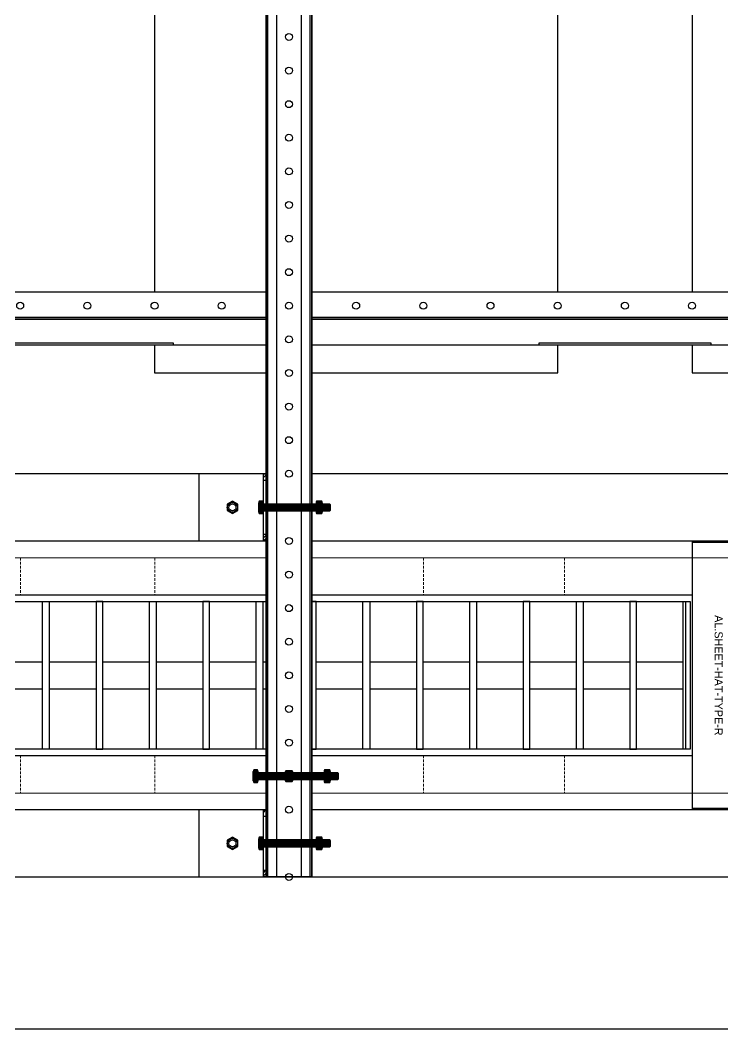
# Model space of a CAD drawing. Header units: millimetres. Extents: x -962357 to -591296, y -223672 to 59420.
# Drawn here: x -782230 to -781707, y -179329 to -178579 of the extents above; entities that cross this region are included whole.
import ezdxf
from ezdxf.enums import TextEntityAlignment as Align

# ---------------------------------------------------------------- set-up
doc = ezdxf.new("R2010")
doc.units = ezdxf.units.MM
doc.linetypes.add('DPA_Hidden 50', pattern=[3, 2, -1])
for name, color, linetype in [('000 - H A T C H', 8, 'Continuous'), ('000 - WIPEOUT', 250, 'Continuous'), ('001 - ASCESSORIES', 251, 'Continuous'), ('A04_TUBE SERIES', 2, 'Continuous'), ('A11_ALU.SOLID SHEET', 2, 'Continuous')]:
    doc.layers.add(name, color=color, linetype=linetype)
doc.layers.add('A-GLAZ-CURT', color=2, linetype='Continuous', lineweight=9)
pattern_1 = [(110, (-0.5, 0), (-0.9396926207859084, -0.3420201433256687), []), (110, (-0.2011637617713368, 0.6408563809804113), (-0.9396926207859084, -0.3420201433256687), [1.25, -0.25, 0, -0.25])]

# ---------------------------------------------------------------- blocks, each defined once
blk = doc.blocks.new('*U4626')
at = {"layer": 'A11_ALU.SOLID SHEET', "color": 0}
blk.add_lwpolyline([(300.000000000116, -98.79999999999929), (300.0000000001164, 98.79999999999922), (2.842170943040401e-14, 98.79999999999927), (-4.121147867408581e-13, -98.79999999999929)], close=True, dxfattribs=at)
at = {"layer": 'Defpoints', "color": 250}
blk.add_point((0, 0), dxfattribs=at)
blk.add_text('AL.SHEET-HAT-TYPE-R', height=6, rotation=270, dxfattribs=at).set_placement((15, 0), align=Align.BOTTOM_CENTER)
blk = doc.blocks.new('*U4621')
at = {"color": 1}
blk.add_wipeout([(599.9999999998581, -60.00000000018008), (-600.0000000000946, -60.00000000018008), (-600.0000000000946, 59.9999999995689), (599.9999999998581, 59.9999999995689)], dxfattribs=at).dxf.layer = '000 - WIPEOUT'
at = {"layer": '001 - ASCESSORIES', "color": 0}
blk.add_lwpolyline([(599.9999999998863, -60.00000000017999), (-600.0000000001137, -60.00000000017999), (-600.0000000001137, 59.99999999965402), (599.9999999998863, 59.99999999965402)], close=True, dxfattribs=at)
at = {"layer": '001 - ASCESSORIES'}
for points in [[(595.0000000000045, -54.9999999999998), (-595.0000000002319, -54.9999999999998), (-595.0000000002319, 54.99999999999963), (595.0000000000045, 54.99999999999963)], [(121.6999999999189, -54.9999999999998), (116.6999999998097, -54.9999999999998), (116.6999999998097, 54.99999999999963), (121.6999999999189, 54.99999999999963)], [(156.4333333330978, -54.9999999999998), (161.433333333207, -54.9999999999998), (161.433333333207, 54.99999999999963), (156.4333333330978, 54.99999999999963)], [(201.1666666664951, -54.9999999999998), (196.1666666663859, -54.9999999999998), (196.1666666663859, 54.99999999999963), (201.1666666664951, 54.99999999999963)], [(235.899999999674, -54.9999999999998), (240.8999999997832, -54.9999999999998), (240.8999999997832, 54.99999999999963), (235.899999999674, 54.99999999999963)], [(280.6333333328439, -54.9999999999998), (275.6333333329621, -54.9999999999998), (275.6333333329621, 54.99999999999963), (280.6333333328439, 54.99999999999963)], [(315.3666666662502, -54.9999999999998), (320.3666666663594, -54.9999999999998), (320.3666666663594, 54.99999999999963), (315.3666666662502, 54.99999999999963)], [(360.0999999994201, -54.9999999999998), (355.0999999995383, -54.9999999999998), (355.0999999995383, 54.99999999999963), (360.0999999994201, 54.99999999999963)], [(394.8333333328264, -54.9999999999998), (399.8333333327082, -54.9999999999998), (399.8333333327082, 54.99999999999963), (394.8333333328264, 54.99999999999963)], [(439.5666666659963, -54.9999999999998), (434.5666666661145, -54.9999999999998), (434.5666666661145, 54.99999999999963), (439.5666666659963, 54.99999999999963)], [(474.2999999994026, -54.9999999999998), (479.2999999992844, -54.9999999999998), (479.2999999992844, 54.99999999999963), (474.2999999994026, 54.99999999999963)], [(519.0333333325725, -54.9999999999998), (514.0333333326907, -54.9999999999998), (514.0333333326907, 54.99999999999963), (519.0333333325725, 54.99999999999963)], [(553.7666666659788, -54.9999999999998), (558.7666666658606, -54.9999999999998), (558.7666666658606, 54.99999999999963), (553.7666666659788, 54.99999999999963)], [(598.4999999991487, -54.9999999999998), (593.499999999267, -54.9999999999998), (593.499999999267, 54.99999999999963), (598.4999999991487, 54.99999999999963)]]:
    blk.add_lwpolyline(points, close=True, dxfattribs=at)
for points in [[(81.9666666664034, 10.00000000001214), (116.6999999998097, 10.00000000001214)], [(121.6999999999189, 10.00000000001214), (156.4333333330978, 10.00000000001214)], [(161.433333333207, 10.00000000001214), (196.1666666663859, 10.00000000001214)], [(201.1666666664951, 10.00000000001214), (235.899999999674, 10.00000000001214)], [(240.8999999997832, 10.00000000001214), (275.6333333329621, 10.00000000001214)], [(280.6333333328439, 10.00000000001214), (315.3666666662502, 10.00000000001214)], [(320.3666666663594, 10.00000000001214), (355.0999999995383, 10.00000000001214)], [(360.0999999994201, 10.00000000001214), (394.8333333328264, 10.00000000001214)], [(399.8333333327082, 10.00000000001214), (434.5666666661145, 10.00000000001214)], [(439.5666666659963, 10.00000000001214), (474.2999999994026, 10.00000000001214)], [(479.2999999992844, 10.00000000001214), (514.0333333326907, 10.00000000001214)], [(519.0333333325725, 10.00000000001214), (553.7666666659788, 10.00000000001214)], [(558.7666666658606, 10.00000000001214), (593.499999999267, 10.00000000001214)], [(81.9666666664034, -9.999999999983885), (116.6999999998097, -9.999999999983885)], [(121.6999999999189, -9.999999999983885), (156.4333333330978, -9.999999999983885)], [(161.433333333207, -9.999999999983885), (196.1666666663859, -9.999999999983885)], [(201.1666666664951, -9.999999999983885), (235.899999999674, -9.999999999983885)], [(240.8999999997832, -9.999999999983885), (275.6333333329621, -9.999999999983885)], [(280.6333333328439, -9.999999999983885), (315.3666666662502, -9.999999999983885)], [(320.3666666663594, -9.999999999983885), (355.0999999995383, -9.999999999983885)], [(360.0999999994201, -9.999999999983885), (394.8333333328264, -9.999999999983885)], [(399.8333333327082, -9.999999999983885), (434.5666666661145, -9.999999999983885)], [(439.5666666659963, -9.999999999983885), (474.2999999994026, -9.999999999983885)], [(479.2999999992844, -9.999999999983885), (514.0333333326907, -9.999999999983885)], [(519.0333333325725, -9.999999999983885), (553.7666666659788, -9.999999999983885)], [(558.7666666658606, -9.999999999983885), (593.499999999267, -9.999999999983885)]]:
    blk.add_lwpolyline(points, dxfattribs=at)
blk = doc.blocks.new('*U4647')
blk.add_attdef('EXTR.OVL-LENGTH_', (-24.99999999997818, -59.09373230497124), '', height=5)
blk.add_wipeout([(-24.999999999941792, 7.275957614183426e-12), (25.000000000014552, 7.275957614183426e-12), (25.000000031381205, 67399.99999999981), (-24.99999996857514, 67399.99999999983)]).dxf.layer = '000 - WIPEOUT'
at = {"layer": 'A04_TUBE SERIES', "color": 0}
blk.add_lwpolyline([(-24.99999999994325, 0), (25.0000000000131, 0), (25.00000003138143, 67399.99999999981), (-24.99999996857492, 67399.99999999984)], close=True, dxfattribs=at)
blk = doc.blocks.new('*U4717')
at = {"color": 3}
for points in [[(-1049.999999999958, -30450), (1050.000000000042, -30450), (1050.000000000042, -30750), (-1049.999999999958, -30750)], [(-1049.999999999958, -30850), (1050.000000000042, -30850), (1050.000000000042, -31150), (-1049.999999999958, -31150)]]:
    blk.add_wipeout(points, dxfattribs=at).dxf.layer = '000 - WIPEOUT'
at = {"layer": 'A11_ALU.SOLID SHEET', "color": 0, "linetype": 'ByBlock'}
for points in [[(-1049.999999999958, -30750), (1050.000000000042, -30750), (1050.000000000042, -30450), (-1049.999999999958, -30450)], [(-1049.999999999958, -31150), (1050.000000000042, -31150), (1050.000000000042, -30850), (-1049.999999999958, -30850)]]:
    blk.add_lwpolyline(points, close=True, dxfattribs=at)
blk = doc.blocks.new('000 - ASSCESSORIES_FAMELINE_GALV.BRACKET_FITTING_Z-PROFILE_HR-02B_TOP_VIEW')
blk.add_wipeout([(-1200.000000000007, 39), (1199.9999999999932, 39), (1199.9999999999932, 0), (-1200.000000000007, 0)]).dxf.layer = '000 - WIPEOUT'
at = {"layer": '001 - ASCESSORIES', "linetype": 'ByBlock'}
blk.add_line((1199.999999999993, 20.19999999999709), (-1200.000000000007, 20.19999999999709), dxfattribs=at)
at = {"layer": '001 - ASCESSORIES'}
blk.add_line((1199.999999999993, 19), (-1200.000000000007, 19), dxfattribs=at)
at = {"layer": '001 - ASCESSORIES', "color": 0}
blk.add_lwpolyline([(-1200.000000000007, 39), (-1200.000000000007, 19), (1199.999999999993, 19), (1199.999999999993, 39)], close=True, dxfattribs=at)
at = {"layer": '001 - ASCESSORIES'}
blk.add_lwpolyline([(-1200.000000000007, 19), (-1200.000000000007, 0), (1199.999999999993, 0), (1199.999999999993, 19)], close=True, dxfattribs=at)
at = {"layer": '001 - ASCESSORIES', "color": 2}
for points in [[(-64.11836509645582, 1.19999999999709), (-64.11836509645582, 0), (64.11836509645582, 0), (64.11836509645582, 1.19999999999709)], [(335.8816349035405, 1.19999999999709), (335.8816349035405, 0), (464.1183650964522, 0), (464.1183650964522, 1.19999999999709)]]:
    blk.add_lwpolyline(points, close=True, dxfattribs=at)
at = {"layer": '001 - ASCESSORIES'}
for centre in [(-50.00000000000364, 29), (-3.637978807091713e-12, 29), (49.99999999999636, 29), (99.99999999999636, 29), (149.9999999999964, 29), (199.9999999999964, 29), (250, 29), (300, 29), (350, 29), (400, 29), (450, 29)]:
    blk.add_circle(centre, 2.6, dxfattribs=at)
blk = doc.blocks.new('*U4944')
at = {"layer": '001 - ASCESSORIES', "color": 0, "linetype": 'ByBlock'}
blk.add_blockref('000 - ASSCESSORIES_FAMELINE_GALV.BRACKET_FITTING_Z-PROFILE_HR-02B_TOP_VIEW', (-31200.00000000001, -39), dxfattribs=at)
blk = doc.blocks.new('*U4945')
at = {"color": 6}
blk.add_wipeout([(1425.0000000000007, -17), (-1425, -16.99999999999909), (-1425, 17.00000000000182), (1425.0000000000007, 17.00000000000182)], dxfattribs=at).dxf.layer = '000 - WIPEOUT'
at = {"layer": '001 - ASCESSORIES', "color": 0, "linetype": 'ByBlock'}
for p, q in [((1425, 15.80000000000291), (-1425, 15.80000000000308)), ((1425, -15.80000000000291), (-1425, -15.80000000000274))]:
    blk.add_line(p, q, dxfattribs=at)
at = {"layer": '001 - ASCESSORIES', "color": 1}
blk.add_lwpolyline([(1425, 17), (1425, -17), (-1425, -16.99999999999983), (-1425, 17.00000000000017)], close=True, dxfattribs=at)
at = {"layer": '001 - ASCESSORIES', "color": 0, "linetype": 'ByBlock'}
for points in [[(-1425, 17.00000000000017), (-1425, 9.000000000000172), (1425, 9), (1425, 17)], [(-1425, -8.999999999999828), (-1425, -16.99999999999983), (1425, -17), (1425, -9)]]:
    blk.add_lwpolyline(points, close=True, dxfattribs=at)
at = {"layer": '001 - ASCESSORIES', "color": 1, "linetype": 'Continuous'}
for centre in [(800.0000000001148, 0), (825.0000000001162, 0), (850.0000000001176, 0), (875.0000000001189, 0), (900.0000000001198, 0), (925.0000000001212, 0), (950.0000000001226, 0), (975.0000000001239, 0), (1000.000000000125, 0), (1025.000000000127, 0), (1050.000000000128, 0), (1075.000000000129, 0), (1100.000000000131, 0), (1125.000000000132, 0), (1150.000000000133, 0), (1175.000000000134, 0), (1200.000000000136, 0), (1225.000000000137, 0), (1250.000000000138, 0), (1275.00000000014, 0), (1300.000000000141, 0), (1325.000000000142, 0), (1350.000000000143, 0), (1375.000000000145, 0), (1400.000000000146, 0), (1425.000000000148, 0)]:
    blk.add_circle(centre, 2.6, dxfattribs=at)
blk = doc.blocks.new('*U4663')
at = {"layer": '001 - ASCESSORIES', "color": 0}
blk.add_lwpolyline([(4.618802136193379, -0.000400036001729632), (2.309747509436618, 3.999799966996433), (-2.309054626756765, 4.000200002998165), (-4.618802136193381, 0.0004000360017263353), (-2.309747509436611, -3.999799966996438), (2.309054626756771, -4.00020000299816)], close=True, dxfattribs=at)
at = {"layer": '001 - ASCESSORIES', "color": 8}
blk.add_circle((0, 2.882294542906766e-17), 3.845456877658301, dxfattribs=at)
at = {"layer": '001 - ASCESSORIES', "color": 0}
blk.add_circle((0, -7.719519468096792e-17), 2.6, dxfattribs=at)
blk = doc.blocks.new('*U4664')
at = {"layer": '000 - H A T C H'}
h = blk.add_hatch(color=250, dxfattribs=at)
h.dxf.hatch_style = 1
h.paths.add_polyline_path([(3.999799966996433, -2.30974750943662), (4.000200002998166, 2.309054626756763), (0.0004000360017268492, 4.61880213619338), (-3.999799966996436, 2.309747509436609), (-4.000200002998158, -2.309054626756772), (-0.0004000360017299578, -4.618802136193381)])
h.paths.add_polyline_path([(-4.77612251667468e-16, -2.600000000000001, -1), (4.776122516674673e-16, 2.599999999999998, -1)], flags=16)
at = {"layer": '001 - ASCESSORIES', "color": 0, "rotation": 270}
blk.add_blockref('*U4663', (0, 0), dxfattribs=at)
blk = doc.blocks.new('*U4682')
at = {"color": 1}
for p, q in [((-3.464101615749838, 3.499999999999972), (3.464101614323027, 3.500000000000028)), ((-3.464101615791675, -2.930557554095999e-14), (3.464101615790951, 2.831068712794149e-14))]:
    blk.add_line(p, q, dxfattribs=at)
at = {"color": 0}
for points in [[(-2.309401079815612, 3.211491856660499, 0.2498553823841511), (-4.618802154352768, 3.211491854803311), (-4.618802152884844, 0.2885081452176589, 0.24985538238415), (-2.309401078347688, 0.2885081433604705)], [(2.309401075998648, 3.21149185511965, 0.06243159592663932), (-2.119484931312199e-09, 3.499999999571855, 0.06243159590585019), (-2.309401079815612, 3.211491855290459), (-2.309401078347688, 0.288508144618188, 0.06170111649347358), (-3.622761812760444e-13, -5.551115123125783e-16, 0.06170111645514504), (2.309401077466572, 0.2885081447470578)], [(4.618802151379822, 3.21149185663953, 0.2498553822933769), (2.309401075998648, 3.211491854782341), (2.309401077466572, 0.2885081451966892, 0.2498553822933758), (4.618802152847747, 0.288508143339501)]]:
    blk.add_lwpolyline(points, format="xyb", close=True, dxfattribs=at)
blk = doc.blocks.new('*U4696')
at = {"layer": '000 - H A T C H'}
h = blk.add_hatch(dxfattribs=at)
h.set_pattern_fill('ANSI35', color=8, scale=4, angle=65)
h.set_pattern_definition(pattern_1)
h.paths.add_polyline_path([(-5.551115123125783e-17, -2.5), (59.49999999999999, -2.500000000000025), (59.49999999999999, 2.499999999999975), (0, 2.5)])
at = {"color": 8}
blk.add_line((59.5, -2.500000000000025), (59.5, 2.499999999999976), dxfattribs=at)
at = {"color": 1}
blk.add_lwpolyline([(59.5, 2.499999999999976), (0, 2.5), (-6.123233995736766e-17, -2.5), (59.5, -2.500000000000025), (60, -2.000000000000024), (60, 1.999999999999976)], close=True, dxfattribs=at)
blk = doc.blocks.new('*U4748')
at = {"layer": '000 - H A T C H'}
h = blk.add_hatch(color=250, dxfattribs=at)
h.dxf.hatch_style = 1
edge = h.paths.add_edge_path()
edge.add_line((-0.2885081452176606, -4.618802152936677), (-3.21149185480331, -4.618802154404603))
edge.add_arc((-1.045008159786465, -3.464101615393764), 2.454991840223864, 180.0000000000005, 208.0568893142732, ccw=False)
edge.add_line((-3.50000000001033, -3.464101615393787), (-3.500000000005193, -0.00781203409589537))
edge.add_arc((5.855934801752148, -0.003906537089581134), 9.35593561690337, 179.9760826470406, 180.0239172767988, ccw=False)
edge.add_line((-3.500000000000001, -1.027646859343591e-06), (-3.5, 1.023395762637316e-06))
edge.add_arc((5.855934800427048, 0.003906532762726513), 9.355935615578238, 179.9760826475011, 180.0239173524989, ccw=False)
edge.add_line((-3.499999999999999, 0.007812042129691533), (-3.499999999989983, 3.464101615479826))
edge.add_arc((-1.045008158081795, 3.464101615479848), 2.45499184190819, 151.9431107876706, 180.0000000000005, ccw=False)
edge.add_line((-3.211491856639528, 4.61880215142818), (-0.2885081433395005, 4.618802152896103))
edge.add_arc((-2.454991841897239, 3.464101616947774), 2.454991841908191, 360.00000000000045, 388.05688921232934, ccw=False)
edge.add_line((1.09523402083701e-11, 3.464101616947794), (-1.064236593989457e-11, -3.464101613925823))
edge.add_arc((-2.45499184023451, -3.464101613925843), 2.454991840223869, 331.943110685727, 360.00000000000045, ccw=False)
blk.add_blockref('*U4696', (-1.064319204294226e-28, -1.738165167353145e-12))
at = {"layer": '001 - ASCESSORIES', "rotation": 90}
blk.add_blockref('*U4682', (-1.064319204294226e-28, -1.738165167353145e-12), dxfattribs=at)
blk = doc.blocks.new('*U4662')
at = {"color": 1}
for p, q in [((-3.464274824018264, 4.499999999999972), (3.464274822184723, 4.500000000000027)), ((-3.464274823856737, -2.886146511923968e-14), (3.464274823856012, 2.786659791809143e-14))]:
    blk.add_line(p, q, dxfattribs=at)
at = {"color": 0}
for points in [[(-2.309747512520391, 4.211491856660505, 0.2498928706011541), (-4.618802137283207, 4.211491854803318), (-4.618802135611918, 0.2885081452176646, 0.2498928706011529), (-2.309747510849102, 0.2885081433604763)], [(2.309747508296697, 4.211491855119644, 0.06242237585266579), (-2.322849468328059e-09, 4.499999999571855, 0.06242237583187796), (-2.309747512520391, 4.211491855290465), (-2.309747510849102, 0.2885081446181938, 0.06169200429876173), (-3.622761812760444e-13, -5.551115123125783e-16, 0.06169200426043565), (2.309747509967986, 0.288508144747052)], [(4.618802135103552, 4.211491856639523, 0.2498928703804826), (2.309747508296697, 4.211491854782335), (2.309747509967986, 0.2885081451966834, 0.2498928703804814), (4.618802136774841, 0.2885081433394953)]]:
    blk.add_lwpolyline(points, format="xyb", close=True, dxfattribs=at)
blk = doc.blocks.new('*U4707')
at = {"layer": '000 - H A T C H'}
h = blk.add_hatch(color=250, dxfattribs=at)
h.dxf.hatch_style = 1
edge = h.paths.add_edge_path()
edge.add_line((0.2885081452176656, 4.618802135611918), (4.211491854803318, 4.618802137283206))
edge.add_arc((2.04570140838559, 3.464274823159839), 2.454298591624747, 3.979039320256561e-13, 28.060932690886318, ccw=False)
edge.add_line((4.500000000010338, 3.464274823159858), (4.500000000005192, 0.007815851532942286))
edge.add_arc((-4.858688103378768, 0.003908445807749068), 9.358688919086902, -0.023922002109316054, 0.023921925959825785, ccw=False)
edge.add_line((4.499999999999999, 1.027644307982593e-06), (4.5, -1.022993608123599e-06))
edge.add_arc((-4.858688102055123, -0.003908441075775053), 9.358688917763224, -0.0239220016412105, 0.02392200161511937, ccw=False)
edge.add_line((4.499999999999998, -0.00781585916219999), (4.499999999989978, -3.464274823442065))
edge.add_arc((2.045701404280085, -3.464274823442085), 2.454298595709893, -28.060932574918695, 5.115907697472721e-13, ccw=False)
edge.add_line((4.211491856639523, -4.618802135103553), (0.2885081433394943, -4.618802136774841))
edge.add_arc((2.454298595698944, -3.464274825113375), 2.454298595709902, 180.0000000000005, 208.0609325749185, ccw=False)
edge.add_line((-1.095942580843139e-11, -3.464274825113393), (1.064723109390613e-11, 3.464274821492421))
edge.add_arc((2.454298591635406, 3.464274821488549), 2.454298591624759, 151.9390673091139, 179.9999999999096, ccw=False)
at = {"layer": '001 - ASCESSORIES', "color": 0, "rotation": 270}
blk.add_blockref('*U4662', (0, 0), dxfattribs=at)
blk = doc.blocks.new('*U4821')
at = {"layer": '001 - ASCESSORIES'}
blk.add_blockref('*U4748', (-22.99999999999909, 1.408343819019401e-15), dxfattribs=at)
at = {"layer": '001 - ASCESSORIES', "color": 2}
for p, rotation in [((0, -2.042648639651129e-16), 90), ((0, -2.042648639651129e-16), 90), ((0, -1.909959300209546e-11), 270), ((0, -1.909959300209546e-11), 270)]:
    blk.add_blockref('*U4664', p, dxfattribs=dict(at, rotation=rotation))
at = {"layer": '001 - ASCESSORIES', "color": 1}
blk.add_blockref('*U4707', (26.199999999998, -1.758327065072592e-12), dxfattribs=at)
blk = doc.blocks.new('000 - ASSCESSORIES_FAMELINE_AL.EXTR._L-PROFILE_50x68mm._non-code_TOP_VIEW')
blk.add_wipeout([(-50.00000000000182, -25), (-9.094947017729282e-13, -25), (-9.094947017729282e-13, 25), (-50.00000000000182, 25)]).dxf.layer = '000 - WIPEOUT'
at = {"layer": '000 - H A T C H'}
h = blk.add_hatch(dxfattribs=at)
h.set_pattern_fill('ANSI32', color=8, scale=0.5)
h.set_pattern_definition([(45, (-14193.56896437014, 11847.09218483808), (-3.367596045400933, 3.367596045400933), []), (45, (-14191.32389937014, 11847.09218483808), (-3.367596045400933, 3.367596045400933), [])])
h.paths.add_polyline_path([(-2.000000000649379, 19.99999999967622), (-1.818989403545856e-12, 19.99999999967622), (-1.818989403545856e-12, 25), (-2.000000000649379, 25)])
h.paths.add_polyline_path([(0, -19.99999999967804), (-2.00000000064756, -19.99999999967622), (-2.000000000649379, -25), (-1.818989403545856e-12, -25)])
at = {"layer": '001 - ASCESSORIES', "color": 0}
for p, q in [((0, 19.99999999967622), (-2.000000000649379, 19.99999999967622)), ((-2.000000000649379, -19.99999999967622), (0, -19.99999999967622))]:
    blk.add_line(p, q, dxfattribs=at)
at = {"layer": '001 - ASCESSORIES', "color": 1}
blk.add_line((-2.000000000649379, -19.99999999967622), (-2.000000000649379, 19.99999999967622), dxfattribs=at)
at = {"layer": '001 - ASCESSORIES'}
blk.add_lwpolyline([(-50.00000000000182, -25), (-1.818989403545856e-12, -25), (-1.818989403545856e-12, 25), (-50.00000000000182, 25)], close=True, dxfattribs=at)
at = {"layer": '001 - ASCESSORIES', "color": 0}
for points in [[(-2.000000000649379, 25), (0, 25), (0, 19.99999999967622), (-2.000000000649379, 19.99999999967622)], [(-2.000000000649379, -19.99999999967622), (-1.818989403545856e-12, -19.99999999967622), (-1.818989403545856e-12, -25), (-2.000000000649379, -25)]]:
    blk.add_lwpolyline(points, close=True, dxfattribs=at)
at = {"layer": '001 - ASCESSORIES', "color": 1}
blk.add_circle((-25.00000000000182, 0), 2.6, dxfattribs=at)
blk = doc.blocks.new('*U4738')
at = {"layer": '001 - ASCESSORIES', "color": 0}
blk.add_blockref('000 - ASSCESSORIES_FAMELINE_AL.EXTR._L-PROFILE_50x68mm._non-code_TOP_VIEW', (0, 0), dxfattribs=at)
blk = doc.blocks.new('*U4683')
blk.add_circle((0, -7.719519468096792e-17), 3.658103014194239)
at = {"layer": '001 - ASCESSORIES', "color": 0}
blk.add_lwpolyline([(4.61880213619338, -0.0004000360017296321), (2.309747509436618, 3.999799966996434), (-2.309054626756765, 4.000200002998165), (-4.618802136193381, 0.0004000360017263353), (-2.309747509436612, -3.999799966996438), (2.309054626756771, -4.00020000299816)], close=True, dxfattribs=at)
at = {"layer": '001 - ASCESSORIES', "color": 8}
blk.add_circle((0, 2.882294542906766e-17), 3.845456877658302, dxfattribs=at)
blk = doc.blocks.new('*U4715')
at = {"layer": '001 - ASCESSORIES', "rotation": 90}
blk.add_blockref('*U4683', (2.220446049249249e-16, -1.738165167353145e-12), dxfattribs=at)
blk = doc.blocks.new('*U4751')
at = {"layer": '001 - ASCESSORIES'}
blk.add_blockref('*U4715', (0, 0), dxfattribs=at)
blk = doc.blocks.new('*U4694')
at = {"layer": '000 - H A T C H'}
h = blk.add_hatch(dxfattribs=at)
h.set_pattern_fill('ANSI35', color=8, scale=4, angle=65)
h.set_pattern_definition(pattern_1)
h.paths.add_polyline_path([(-5.551115123125783e-17, -2.5), (49.5, -2.50000000000002), (49.5, 2.49999999999998), (0, 2.5)])
at = {"color": 8}
blk.add_line((49.5, -2.500000000000021), (49.5, 2.49999999999998), dxfattribs=at)
at = {"color": 1}
blk.add_lwpolyline([(49.5, 2.49999999999998), (0, 2.5), (-6.123233995736766e-17, -2.5), (49.5, -2.500000000000021), (50, -2.00000000000002), (50, 1.99999999999998)], close=True, dxfattribs=at)
blk = doc.blocks.new('*U4746')
at = {"layer": '000 - H A T C H'}
h = blk.add_hatch(color=250, dxfattribs=at)
h.dxf.hatch_style = 1
edge = h.paths.add_edge_path()
edge.add_line((-0.2885081452176606, -4.618802152936677), (-3.21149185480331, -4.618802154404603))
edge.add_arc((-1.045008159786465, -3.464101615393764), 2.454991840223864, 180.0000000000005, 208.0568893142732, ccw=False)
edge.add_line((-3.50000000001033, -3.464101615393787), (-3.500000000005193, -0.00781203409589537))
edge.add_arc((5.855934801752148, -0.003906537089581134), 9.35593561690337, 179.9760826470406, 180.0239172767988, ccw=False)
edge.add_line((-3.500000000000001, -1.027646859343591e-06), (-3.5, 1.023395762637316e-06))
edge.add_arc((5.855934800427048, 0.003906532762726513), 9.355935615578238, 179.9760826475011, 180.0239173524989, ccw=False)
edge.add_line((-3.499999999999999, 0.007812042129691533), (-3.499999999989983, 3.464101615479826))
edge.add_arc((-1.045008158081795, 3.464101615479848), 2.45499184190819, 151.9431107876706, 180.0000000000005, ccw=False)
edge.add_line((-3.211491856639528, 4.61880215142818), (-0.2885081433395005, 4.618802152896103))
edge.add_arc((-2.454991841897239, 3.464101616947774), 2.454991841908191, 360.00000000000045, 388.05688921232934, ccw=False)
edge.add_line((1.09523402083701e-11, 3.464101616947794), (-1.064236593989457e-11, -3.464101613925823))
edge.add_arc((-2.45499184023451, -3.464101613925843), 2.454991840223869, 331.943110685727, 360.00000000000045, ccw=False)
blk.add_blockref('*U4694', (-1.064319204294226e-28, -1.738165167353145e-12))
at = {"layer": '001 - ASCESSORIES', "rotation": 90}
blk.add_blockref('*U4682', (-1.064319204294226e-28, -1.738165167353145e-12), dxfattribs=at)
blk = doc.blocks.new('*U4752')
at = {"layer": '001 - ASCESSORIES'}
for name, p in [('*U4746', (0, 0)), ('*U4707', (39.19988154837576, -0.005882004561908407))]:
    blk.add_blockref(name, p, dxfattribs=at)
blk = doc.blocks.new('*U4794')
at = {"color": 2}
blk.add_blockref('*U4738', (0, 0), dxfattribs=at)
for name, p in [('*U4751', (-25, 0)), ('*U4752', (-2.000000000698492, 4.310160873544078e-06))]:
    blk.add_blockref(name, p)
blk = doc.blocks.new('*U4956')
blk.add_lwpolyline([(27649.99999999977, -551.9781171994691), (-107450.0000000002, -551.9781171994691), (-107450.0000000002, -3555.002995296032), (27649.99999999977, -3555.002995296032)], close=True)
at = {"layer": 'A11_ALU.SOLID SHEET', "color": 1}
blk.add_blockref('*U4626', (-37050, -3292), dxfattribs=at)
blk.add_blockref('*U4621', (-37650, -3292))
at = {"layer": 'A04_TUBE SERIES', "color": 0, "linetype": 'ByBlock', "rotation": 270}
for p in [(-39850.00000000017, -3167), (-39850.00000000017, -3417)]:
    blk.add_blockref('*U4647', p, dxfattribs=at)
at = {"layer": 'A11_ALU.SOLID SHEET', "color": 0, "linetype": 'ByBlock', "rotation": 270}
blk.add_blockref('*U4717', (-6300.000000000175, -2017.000000031398), dxfattribs=at)
at = {"layer": '001 - ASCESSORIES', "linetype": 'ByBlock'}
blk.add_blockref('*U4944', (-6300.000000000175, -3007.000000030827), dxfattribs=at)
at = {"layer": '001 - ASCESSORIES', "linetype": 'ByBlock', "rotation": 270}
blk.add_blockref('*U4945', (-37350.00000000017, -2017), dxfattribs=at)
at = {"layer": '001 - ASCESSORIES', "linetype": 'ByBlock'}
for name, p in [('*U4794', (-37367.00000000017, -3167.000000015709)), ('*U4821', (-37350.00000000017, -3367)), ('*U4794', (-37367.00000000017, -3417.000000015709))]:
    blk.add_blockref(name, p, dxfattribs=at)
blk = doc.blocks.new('DPA_CP_Metal Ceiling Luminaire2 - Linear Luminaire-12404975-4160-01 UPPER PLATFORM LEVEL - REFLECTED CEILING PLAN')
at = {"layer": 'A-GLAZ-CURT'}
for p, q in [((-786932.3738653893, 2976.51754711346), (-785732.3738653893, 2976.51754711346)), ((-785732.3738653893, 2976.51754711346), (-786932.3738653893, 2976.51754711346)), ((-786932.3738653893, 2976.517547113457), (-785732.3738653893, 2976.517547113457)), ((-785732.3738653893, 2976.51754711346), (-785732.3738653893, 2701.517547113459)), ((-785732.3738653893, 2701.517547113459), (-785732.3738653893, 2976.51754711346)), ((-785732.3738653893, 2939.017547113448), (-785732.3738653893, 2701.517547113459)), ((-786932.3738653893, 2926.517547113502), (-785732.3738653893, 2926.517547113502)), ((-786932.3738653893, 2751.517547113478), (-785732.3738653893, 2751.517547113478)), ((-785732.3738653893, 2701.517547113459), (-786932.3738653893, 2701.517547113459)), ((-785732.3738653893, 2701.517547113459), (-786932.3738653893, 2701.517547113459)), ((-786932.3738653893, 2701.517547113459), (-785732.3738653893, 2701.517547113459))]:
    blk.add_line(p, q, dxfattribs=at)
at = {"layer": 'A-GLAZ-CURT', "linetype": 'DPA_Hidden 50'}
for p, q in [((-786232.3738653893, 2926.517547113498), (-786232.3738653893, 2751.517547113494)), ((-786132.3738653894, 2926.517547113499), (-786132.3738653894, 2751.517547113495)), ((-786032.3738653893, 2926.5175471135), (-786032.3738653893, 2751.517547113496)), ((-785932.3738653893, 2926.517547113501), (-785932.3738653893, 2751.517547113497)), ((-785827.3738653893, 2926.517547113502), (-785827.3738653893, 2751.517547113498))]:
    blk.add_line(p, q, dxfattribs=at)
blk = doc.blocks.new('DPA_CP_Metal Ceiling Panel1 - Horizontal with Gap-13297912-4160-01 UPPER PLATFORM LEVEL - REFLECTED CEILING PLAN')
at = {"layer": 'A-GLAZ-CURT'}
for p, q in [((-786232.3738654132, 151.5175471133809), (-786232.3738654132, 426.5175471133809)), ((-786232.3738654131, 151.5175471133809), (-786232.3738654131, 426.5175471133809)), ((-786232.3738654131, 426.5175471133809), (-785932.3738654132, 426.5175471133809)), ((-786232.3738654131, 426.5175471133809), (-785932.3738654132, 426.5175471133809)), ((-786232.3738654131, 151.5175471133809), (-786232.3738654131, 426.5175471133809)), ((-785932.3738654131, 151.5175471133809), (-785932.3738654131, 426.5175471133809)), ((-785932.3738654132, 426.5175471133809), (-785932.3738654132, 151.5175471133809)), ((-785932.3738654132, 426.5175471133809), (-785932.3738654132, 151.5175471133809)), ((-786232.3738654132, 376.5175471134508), (-785932.3738654131, 376.5175471134508)), ((-786232.3738654132, 201.5175471134638), (-785932.3738654131, 201.5175471134638)), ((-786232.3738654132, 151.5175471133809), (-785932.3738654131, 151.5175471133809)), ((-785932.3738654132, 151.5175471133809), (-786232.3738654131, 151.5175471133809)), ((-785932.3738654132, 151.5175471133809), (-786232.3738654131, 151.5175471133809))]:
    blk.add_line(p, q, dxfattribs=at)
blk = doc.blocks.new('*U434')
at = {"layer": 'A11_ALU.SOLID SHEET', "color": 0}
blk.add_lwpolyline([(300.000000000116, -98.79999999999929), (300.0000000001164, 98.79999999999922), (2.842170943040401e-14, 98.79999999999927), (-4.121147867408581e-13, -98.79999999999929)], close=True, dxfattribs=at)
at = {"layer": 'Defpoints', "color": 250}
blk.add_point((0, 0), dxfattribs=at)
blk.add_text('AL.SHEET-HAT-TYPE-R', height=6, rotation=270, dxfattribs=at).set_placement((15, 0), align=Align.BOTTOM_CENTER)
blk = doc.blocks.new('*U453')
at = {"color": 1}
blk.add_wipeout([(599.9999999998581, -60.00000000018008), (-600.0000000000946, -60.00000000018008), (-600.0000000000946, 59.9999999995689), (599.9999999998581, 59.9999999995689)], dxfattribs=at).dxf.layer = '000 - WIPEOUT'
at = {"layer": '001 - ASCESSORIES', "color": 0}
blk.add_lwpolyline([(599.9999999998863, -60.00000000017999), (-600.0000000001137, -60.00000000017999), (-600.0000000001137, 59.99999999965402), (599.9999999998863, 59.99999999965402)], close=True, dxfattribs=at)
at = {"layer": '001 - ASCESSORIES'}
for points in [[(595.0000000000045, -54.9999999999998), (-595.0000000002319, -54.9999999999998), (-595.0000000002319, 54.99999999999963), (595.0000000000045, 54.99999999999963)], [(121.6999999999189, -54.9999999999998), (116.6999999998097, -54.9999999999998), (116.6999999998097, 54.99999999999963), (121.6999999999189, 54.99999999999963)], [(156.4333333330978, -54.9999999999998), (161.433333333207, -54.9999999999998), (161.433333333207, 54.99999999999963), (156.4333333330978, 54.99999999999963)], [(201.1666666664951, -54.9999999999998), (196.1666666663859, -54.9999999999998), (196.1666666663859, 54.99999999999963), (201.1666666664951, 54.99999999999963)], [(235.899999999674, -54.9999999999998), (240.8999999997832, -54.9999999999998), (240.8999999997832, 54.99999999999963), (235.899999999674, 54.99999999999963)], [(280.6333333328439, -54.9999999999998), (275.6333333329621, -54.9999999999998), (275.6333333329621, 54.99999999999963), (280.6333333328439, 54.99999999999963)], [(315.3666666662502, -54.9999999999998), (320.3666666663594, -54.9999999999998), (320.3666666663594, 54.99999999999963), (315.3666666662502, 54.99999999999963)], [(360.0999999994201, -54.9999999999998), (355.0999999995383, -54.9999999999998), (355.0999999995383, 54.99999999999963), (360.0999999994201, 54.99999999999963)], [(394.8333333328264, -54.9999999999998), (399.8333333327082, -54.9999999999998), (399.8333333327082, 54.99999999999963), (394.8333333328264, 54.99999999999963)], [(439.5666666659963, -54.9999999999998), (434.5666666661145, -54.9999999999998), (434.5666666661145, 54.99999999999963), (439.5666666659963, 54.99999999999963)], [(474.2999999994026, -54.9999999999998), (479.2999999992844, -54.9999999999998), (479.2999999992844, 54.99999999999963), (474.2999999994026, 54.99999999999963)], [(519.0333333325725, -54.9999999999998), (514.0333333326907, -54.9999999999998), (514.0333333326907, 54.99999999999963), (519.0333333325725, 54.99999999999963)], [(553.7666666659788, -54.9999999999998), (558.7666666658606, -54.9999999999998), (558.7666666658606, 54.99999999999963), (553.7666666659788, 54.99999999999963)], [(598.4999999991487, -54.9999999999998), (593.499999999267, -54.9999999999998), (593.499999999267, 54.99999999999963), (598.4999999991487, 54.99999999999963)]]:
    blk.add_lwpolyline(points, close=True, dxfattribs=at)
for points in [[(81.9666666664034, 10.00000000001214), (116.6999999998097, 10.00000000001214)], [(121.6999999999189, 10.00000000001214), (156.4333333330978, 10.00000000001214)], [(161.433333333207, 10.00000000001214), (196.1666666663859, 10.00000000001214)], [(201.1666666664951, 10.00000000001214), (235.899999999674, 10.00000000001214)], [(240.8999999997832, 10.00000000001214), (275.6333333329621, 10.00000000001214)], [(280.6333333328439, 10.00000000001214), (315.3666666662502, 10.00000000001214)], [(320.3666666663594, 10.00000000001214), (355.0999999995383, 10.00000000001214)], [(360.0999999994201, 10.00000000001214), (394.8333333328264, 10.00000000001214)], [(399.8333333327082, 10.00000000001214), (434.5666666661145, 10.00000000001214)], [(439.5666666659963, 10.00000000001214), (474.2999999994026, 10.00000000001214)], [(479.2999999992844, 10.00000000001214), (514.0333333326907, 10.00000000001214)], [(519.0333333325725, 10.00000000001214), (553.7666666659788, 10.00000000001214)], [(558.7666666658606, 10.00000000001214), (593.499999999267, 10.00000000001214)], [(81.9666666664034, -9.999999999983885), (116.6999999998097, -9.999999999983885)], [(121.6999999999189, -9.999999999983885), (156.4333333330978, -9.999999999983885)], [(161.433333333207, -9.999999999983885), (196.1666666663859, -9.999999999983885)], [(201.1666666664951, -9.999999999983885), (235.899999999674, -9.999999999983885)], [(240.8999999997832, -9.999999999983885), (275.6333333329621, -9.999999999983885)], [(280.6333333328439, -9.999999999983885), (315.3666666662502, -9.999999999983885)], [(320.3666666663594, -9.999999999983885), (355.0999999995383, -9.999999999983885)], [(360.0999999994201, -9.999999999983885), (394.8333333328264, -9.999999999983885)], [(399.8333333327082, -9.999999999983885), (434.5666666661145, -9.999999999983885)], [(439.5666666659963, -9.999999999983885), (474.2999999994026, -9.999999999983885)], [(479.2999999992844, -9.999999999983885), (514.0333333326907, -9.999999999983885)], [(519.0333333325725, -9.999999999983885), (553.7666666659788, -9.999999999983885)], [(558.7666666658606, -9.999999999983885), (593.499999999267, -9.999999999983885)]]:
    blk.add_lwpolyline(points, dxfattribs=at)
blk = doc.blocks.new('*U746')
blk.add_attdef('EXTR.OVL-LENGTH_', (-24.99999999997818, -59.09373230497124), '', height=5)
blk.add_wipeout([(-24.999999999941792, 7.275957614183426e-12), (25.000000000014552, 7.275957614183426e-12), (25.000000031381205, 67399.99999999981), (-24.99999996857514, 67399.99999999983)]).dxf.layer = '000 - WIPEOUT'
at = {"layer": 'A04_TUBE SERIES', "color": 0}
blk.add_lwpolyline([(-24.99999999994325, 0), (25.0000000000131, 0), (25.00000003138143, 67399.99999999981), (-24.99999996857492, 67399.99999999984)], close=True, dxfattribs=at)
blk = doc.blocks.new('*U695')
at = {"color": 3}
for points in [[(-1049.999999999958, -30450), (1050.000000000042, -30450), (1050.000000000042, -30750), (-1049.999999999958, -30750)], [(-1049.999999999958, -30850), (1050.000000000042, -30850), (1050.000000000042, -31150), (-1049.999999999958, -31150)]]:
    blk.add_wipeout(points, dxfattribs=at).dxf.layer = '000 - WIPEOUT'
at = {"layer": 'A11_ALU.SOLID SHEET', "color": 0, "linetype": 'ByBlock'}
for points in [[(-1049.999999999958, -30750), (1050.000000000042, -30750), (1050.000000000042, -30450), (-1049.999999999958, -30450)], [(-1049.999999999958, -31150), (1050.000000000042, -31150), (1050.000000000042, -30850), (-1049.999999999958, -30850)]]:
    blk.add_lwpolyline(points, close=True, dxfattribs=at)
blk = doc.blocks.new('*U654')
at = {"layer": '001 - ASCESSORIES', "color": 0, "linetype": 'ByBlock'}
blk.add_blockref('000 - ASSCESSORIES_FAMELINE_GALV.BRACKET_FITTING_Z-PROFILE_HR-02B_TOP_VIEW', (-31200.00000000001, -39), dxfattribs=at)
blk = doc.blocks.new('*U558')
at = {"color": 6}
blk.add_wipeout([(1425.0000000000007, -17), (-1425, -16.99999999999909), (-1425, 17.00000000000182), (1425.0000000000007, 17.00000000000182)], dxfattribs=at).dxf.layer = '000 - WIPEOUT'
at = {"layer": '001 - ASCESSORIES', "color": 0, "linetype": 'ByBlock'}
for p, q in [((1425, 15.80000000000291), (-1425, 15.80000000000308)), ((1425, -15.80000000000291), (-1425, -15.80000000000274))]:
    blk.add_line(p, q, dxfattribs=at)
at = {"layer": '001 - ASCESSORIES', "color": 1}
blk.add_lwpolyline([(1425, 17), (1425, -17), (-1425, -16.99999999999983), (-1425, 17.00000000000017)], close=True, dxfattribs=at)
at = {"layer": '001 - ASCESSORIES', "color": 0, "linetype": 'ByBlock'}
for points in [[(-1425, 17.00000000000017), (-1425, 9.000000000000172), (1425, 9), (1425, 17)], [(-1425, -8.999999999999828), (-1425, -16.99999999999983), (1425, -17), (1425, -9)]]:
    blk.add_lwpolyline(points, close=True, dxfattribs=at)
at = {"layer": '001 - ASCESSORIES', "color": 1, "linetype": 'Continuous'}
for centre in [(800.0000000001148, 0), (825.0000000001162, 0), (850.0000000001176, 0), (875.0000000001189, 0), (900.0000000001198, 0), (925.0000000001212, 0), (950.0000000001226, 0), (975.0000000001239, 0), (1000.000000000125, 0), (1025.000000000127, 0), (1050.000000000128, 0), (1075.000000000129, 0), (1100.000000000131, 0), (1125.000000000132, 0), (1150.000000000133, 0), (1175.000000000134, 0), (1200.000000000136, 0), (1225.000000000137, 0), (1250.000000000138, 0), (1275.00000000014, 0), (1300.000000000141, 0), (1325.000000000142, 0), (1350.000000000143, 0), (1375.000000000145, 0), (1400.000000000146, 0), (1425.000000000148, 0)]:
    blk.add_circle(centre, 2.6, dxfattribs=at)
blk = doc.blocks.new('*U350')
at = {"layer": '001 - ASCESSORIES', "color": 0}
blk.add_lwpolyline([(4.618802136193379, -0.000400036001729632), (2.309747509436618, 3.999799966996433), (-2.309054626756765, 4.000200002998165), (-4.618802136193381, 0.0004000360017263353), (-2.309747509436611, -3.999799966996438), (2.309054626756771, -4.00020000299816)], close=True, dxfattribs=at)
at = {"layer": '001 - ASCESSORIES', "color": 8}
blk.add_circle((0, 2.882294542906766e-17), 3.845456877658301, dxfattribs=at)
at = {"layer": '001 - ASCESSORIES', "color": 0}
blk.add_circle((0, -7.719519468096792e-17), 2.6, dxfattribs=at)
blk = doc.blocks.new('*U671')
at = {"layer": '000 - H A T C H'}
h = blk.add_hatch(color=250, dxfattribs=at)
h.dxf.hatch_style = 1
h.paths.add_polyline_path([(3.999799966996433, -2.30974750943662), (4.000200002998166, 2.309054626756763), (0.0004000360017268492, 4.61880213619338), (-3.999799966996436, 2.309747509436609), (-4.000200002998158, -2.309054626756772), (-0.0004000360017299578, -4.618802136193381)])
h.paths.add_polyline_path([(-4.77612251667468e-16, -2.600000000000001, -1), (4.776122516674673e-16, 2.599999999999998, -1)], flags=16)
at = {"layer": '001 - ASCESSORIES', "color": 0, "rotation": 270}
blk.add_blockref('*U350', (0, 0), dxfattribs=at)
blk = doc.blocks.new('*U351')
at = {"color": 1}
for p, q in [((-3.464101615749838, 3.499999999999972), (3.464101614323027, 3.500000000000028)), ((-3.464101615791675, -2.930557554095999e-14), (3.464101615790951, 2.831068712794149e-14))]:
    blk.add_line(p, q, dxfattribs=at)
at = {"color": 0}
for points in [[(-2.309401079815612, 3.211491856660499, 0.2498553823841511), (-4.618802154352768, 3.211491854803311), (-4.618802152884844, 0.2885081452176589, 0.24985538238415), (-2.309401078347688, 0.2885081433604705)], [(2.309401075998648, 3.21149185511965, 0.06243159592663932), (-2.119484931312199e-09, 3.499999999571855, 0.06243159590585019), (-2.309401079815612, 3.211491855290459), (-2.309401078347688, 0.288508144618188, 0.06170111649347358), (-3.622761812760444e-13, -5.551115123125783e-16, 0.06170111645514504), (2.309401077466572, 0.2885081447470578)], [(4.618802151379822, 3.21149185663953, 0.2498553822933769), (2.309401075998648, 3.211491854782341), (2.309401077466572, 0.2885081451966892, 0.2498553822933758), (4.618802152847747, 0.288508143339501)]]:
    blk.add_lwpolyline(points, format="xyb", close=True, dxfattribs=at)
blk = doc.blocks.new('*U365')
at = {"layer": '000 - H A T C H'}
h = blk.add_hatch(dxfattribs=at)
h.set_pattern_fill('ANSI35', color=8, scale=4, angle=65)
h.set_pattern_definition(pattern_1)
h.paths.add_polyline_path([(-5.551115123125783e-17, -2.5), (59.49999999999999, -2.500000000000025), (59.49999999999999, 2.499999999999975), (0, 2.5)])
at = {"color": 8}
blk.add_line((59.5, -2.500000000000025), (59.5, 2.499999999999976), dxfattribs=at)
at = {"color": 1}
blk.add_lwpolyline([(59.5, 2.499999999999976), (0, 2.5), (-6.123233995736766e-17, -2.5), (59.5, -2.500000000000025), (60, -2.000000000000024), (60, 1.999999999999976)], close=True, dxfattribs=at)
blk = doc.blocks.new('*U583')
at = {"layer": '000 - H A T C H'}
h = blk.add_hatch(color=250, dxfattribs=at)
h.dxf.hatch_style = 1
edge = h.paths.add_edge_path()
edge.add_line((-0.2885081452176606, -4.618802152936677), (-3.21149185480331, -4.618802154404603))
edge.add_arc((-1.045008159786465, -3.464101615393764), 2.454991840223864, 180.0000000000005, 208.0568893142732, ccw=False)
edge.add_line((-3.50000000001033, -3.464101615393787), (-3.500000000005193, -0.00781203409589537))
edge.add_arc((5.855934801752148, -0.003906537089581134), 9.35593561690337, 179.9760826470406, 180.0239172767988, ccw=False)
edge.add_line((-3.500000000000001, -1.027646859343591e-06), (-3.5, 1.023395762637316e-06))
edge.add_arc((5.855934800427048, 0.003906532762726513), 9.355935615578238, 179.9760826475011, 180.0239173524989, ccw=False)
edge.add_line((-3.499999999999999, 0.007812042129691533), (-3.499999999989983, 3.464101615479826))
edge.add_arc((-1.045008158081795, 3.464101615479848), 2.45499184190819, 151.9431107876706, 180.0000000000005, ccw=False)
edge.add_line((-3.211491856639528, 4.61880215142818), (-0.2885081433395005, 4.618802152896103))
edge.add_arc((-2.454991841897239, 3.464101616947774), 2.454991841908191, 360.00000000000045, 388.05688921232934, ccw=False)
edge.add_line((1.09523402083701e-11, 3.464101616947794), (-1.064236593989457e-11, -3.464101613925823))
edge.add_arc((-2.45499184023451, -3.464101613925843), 2.454991840223869, 331.943110685727, 360.00000000000045, ccw=False)
blk.add_blockref('*U365', (-1.064319204294226e-28, -1.738165167353145e-12))
at = {"layer": '001 - ASCESSORIES', "rotation": 90}
blk.add_blockref('*U351', (-1.064319204294226e-28, -1.738165167353145e-12), dxfattribs=at)
blk = doc.blocks.new('*U349')
at = {"color": 1}
for p, q in [((-3.464274824018264, 4.499999999999972), (3.464274822184723, 4.500000000000027)), ((-3.464274823856737, -2.886146511923968e-14), (3.464274823856012, 2.786659791809143e-14))]:
    blk.add_line(p, q, dxfattribs=at)
at = {"color": 0}
for points in [[(-2.309747512520391, 4.211491856660505, 0.2498928706011541), (-4.618802137283207, 4.211491854803318), (-4.618802135611918, 0.2885081452176646, 0.2498928706011529), (-2.309747510849102, 0.2885081433604763)], [(2.309747508296697, 4.211491855119644, 0.06242237585266579), (-2.322849468328059e-09, 4.499999999571855, 0.06242237583187796), (-2.309747512520391, 4.211491855290465), (-2.309747510849102, 0.2885081446181938, 0.06169200429876173), (-3.622761812760444e-13, -5.551115123125783e-16, 0.06169200426043565), (2.309747509967986, 0.288508144747052)], [(4.618802135103552, 4.211491856639523, 0.2498928703804826), (2.309747508296697, 4.211491854782335), (2.309747509967986, 0.2885081451966834, 0.2498928703804814), (4.618802136774841, 0.2885081433394953)]]:
    blk.add_lwpolyline(points, format="xyb", close=True, dxfattribs=at)
blk = doc.blocks.new('*U667')
at = {"layer": '000 - H A T C H'}
h = blk.add_hatch(color=250, dxfattribs=at)
h.dxf.hatch_style = 1
edge = h.paths.add_edge_path()
edge.add_line((0.2885081452176656, 4.618802135611918), (4.211491854803318, 4.618802137283206))
edge.add_arc((2.04570140838559, 3.464274823159839), 2.454298591624747, 3.979039320256561e-13, 28.060932690886318, ccw=False)
edge.add_line((4.500000000010338, 3.464274823159858), (4.500000000005192, 0.007815851532942286))
edge.add_arc((-4.858688103378768, 0.003908445807749068), 9.358688919086902, -0.023922002109316054, 0.023921925959825785, ccw=False)
edge.add_line((4.499999999999999, 1.027644307982593e-06), (4.5, -1.022993608123599e-06))
edge.add_arc((-4.858688102055123, -0.003908441075775053), 9.358688917763224, -0.0239220016412105, 0.02392200161511937, ccw=False)
edge.add_line((4.499999999999998, -0.00781585916219999), (4.499999999989978, -3.464274823442065))
edge.add_arc((2.045701404280085, -3.464274823442085), 2.454298595709893, -28.060932574918695, 5.115907697472721e-13, ccw=False)
edge.add_line((4.211491856639523, -4.618802135103553), (0.2885081433394943, -4.618802136774841))
edge.add_arc((2.454298595698944, -3.464274825113375), 2.454298595709902, 180.0000000000005, 208.0609325749185, ccw=False)
edge.add_line((-1.095942580843139e-11, -3.464274825113393), (1.064723109390613e-11, 3.464274821492421))
edge.add_arc((2.454298591635406, 3.464274821488549), 2.454298591624759, 151.9390673091139, 179.9999999999096, ccw=False)
at = {"layer": '001 - ASCESSORIES', "color": 0, "rotation": 270}
blk.add_blockref('*U349', (0, 0), dxfattribs=at)
blk = doc.blocks.new('*U686')
at = {"layer": '001 - ASCESSORIES'}
blk.add_blockref('*U583', (-22.99999999999909, 1.408343819019401e-15), dxfattribs=at)
at = {"layer": '001 - ASCESSORIES', "color": 2}
for p, rotation in [((0, -2.042648639651129e-16), 90), ((0, -2.042648639651129e-16), 90), ((0, -1.909959300209546e-11), 270), ((0, -1.909959300209546e-11), 270)]:
    blk.add_blockref('*U671', p, dxfattribs=dict(at, rotation=rotation))
at = {"layer": '001 - ASCESSORIES', "color": 1}
blk.add_blockref('*U667', (26.199999999998, -1.758327065072592e-12), dxfattribs=at)
blk = doc.blocks.new('*U573')
at = {"layer": '001 - ASCESSORIES', "color": 0}
blk.add_blockref('000 - ASSCESSORIES_FAMELINE_AL.EXTR._L-PROFILE_50x68mm._non-code_TOP_VIEW', (0, 0), dxfattribs=at)
blk = doc.blocks.new('*U352')
blk.add_circle((0, -7.719519468096792e-17), 3.658103014194239)
at = {"layer": '001 - ASCESSORIES', "color": 0}
blk.add_lwpolyline([(4.61880213619338, -0.0004000360017296321), (2.309747509436618, 3.999799966996434), (-2.309054626756765, 4.000200002998165), (-4.618802136193381, 0.0004000360017263353), (-2.309747509436612, -3.999799966996438), (2.309054626756771, -4.00020000299816)], close=True, dxfattribs=at)
at = {"layer": '001 - ASCESSORIES', "color": 8}
blk.add_circle((0, 2.882294542906766e-17), 3.845456877658302, dxfattribs=at)
blk = doc.blocks.new('*U662')
at = {"layer": '001 - ASCESSORIES', "rotation": 90}
blk.add_blockref('*U352', (2.220446049249249e-16, -1.738165167353145e-12), dxfattribs=at)
blk = doc.blocks.new('*U569')
at = {"layer": '001 - ASCESSORIES'}
blk.add_blockref('*U662', (0, 0), dxfattribs=at)
blk = doc.blocks.new('*U363')
at = {"layer": '000 - H A T C H'}
h = blk.add_hatch(dxfattribs=at)
h.set_pattern_fill('ANSI35', color=8, scale=4, angle=65)
h.set_pattern_definition(pattern_1)
h.paths.add_polyline_path([(-5.551115123125783e-17, -2.5), (49.5, -2.50000000000002), (49.5, 2.49999999999998), (0, 2.5)])
at = {"color": 8}
blk.add_line((49.5, -2.500000000000021), (49.5, 2.49999999999998), dxfattribs=at)
at = {"color": 1}
blk.add_lwpolyline([(49.5, 2.49999999999998), (0, 2.5), (-6.123233995736766e-17, -2.5), (49.5, -2.500000000000021), (50, -2.00000000000002), (50, 1.99999999999998)], close=True, dxfattribs=at)
blk = doc.blocks.new('*U584')
at = {"layer": '000 - H A T C H'}
h = blk.add_hatch(color=250, dxfattribs=at)
h.dxf.hatch_style = 1
edge = h.paths.add_edge_path()
edge.add_line((-0.2885081452176606, -4.618802152936677), (-3.21149185480331, -4.618802154404603))
edge.add_arc((-1.045008159786465, -3.464101615393764), 2.454991840223864, 180.0000000000005, 208.0568893142732, ccw=False)
edge.add_line((-3.50000000001033, -3.464101615393787), (-3.500000000005193, -0.00781203409589537))
edge.add_arc((5.855934801752148, -0.003906537089581134), 9.35593561690337, 179.9760826470406, 180.0239172767988, ccw=False)
edge.add_line((-3.500000000000001, -1.027646859343591e-06), (-3.5, 1.023395762637316e-06))
edge.add_arc((5.855934800427048, 0.003906532762726513), 9.355935615578238, 179.9760826475011, 180.0239173524989, ccw=False)
edge.add_line((-3.499999999999999, 0.007812042129691533), (-3.499999999989983, 3.464101615479826))
edge.add_arc((-1.045008158081795, 3.464101615479848), 2.45499184190819, 151.9431107876706, 180.0000000000005, ccw=False)
edge.add_line((-3.211491856639528, 4.61880215142818), (-0.2885081433395005, 4.618802152896103))
edge.add_arc((-2.454991841897239, 3.464101616947774), 2.454991841908191, 360.00000000000045, 388.05688921232934, ccw=False)
edge.add_line((1.09523402083701e-11, 3.464101616947794), (-1.064236593989457e-11, -3.464101613925823))
edge.add_arc((-2.45499184023451, -3.464101613925843), 2.454991840223869, 331.943110685727, 360.00000000000045, ccw=False)
blk.add_blockref('*U363', (-1.064319204294226e-28, -1.738165167353145e-12))
at = {"layer": '001 - ASCESSORIES', "rotation": 90}
blk.add_blockref('*U351', (-1.064319204294226e-28, -1.738165167353145e-12), dxfattribs=at)
blk = doc.blocks.new('*U680')
at = {"layer": '001 - ASCESSORIES'}
for name, p in [('*U584', (0, 0)), ('*U667', (39.19988154837576, -0.005882004561908407))]:
    blk.add_blockref(name, p, dxfattribs=at)
blk = doc.blocks.new('*U681')
at = {"color": 2}
blk.add_blockref('*U573', (0, 0), dxfattribs=at)
for name, p in [('*U569', (-25, 0)), ('*U680', (-2.000000000698492, 4.310160873544078e-06))]:
    blk.add_blockref(name, p)

msp = doc.modelspace()

# ---------------------------------------------------------------- block references
at = {"layer": 'A-GLAZ-CURT'}
for name, p in [('DPA_CP_Metal Ceiling Luminaire2 - Linear Luminaire-12404975-4160-01 UPPER PLATFORM LEVEL - REFLECTED CEILING PLAN', (4002.5, -181905.5)), ('DPA_CP_Metal Ceiling Panel1 - Horizontal with Gap-13297912-4160-01 UPPER PLATFORM LEVEL - REFLECTED CEILING PLAN', (4502.5, -179355.5))]:
    msp.add_blockref(name, p, dxfattribs=at)

# ---------------------------------------------------------------- next in the draw order: block references
msp.add_blockref('*U4956', (-744680, -175774.3926748314))

# ---------------------------------------------------------------- next in the draw order: linework, layer by layer
msp.add_lwpolyline([(-717030.0000000002, -176326.3707920309), (-852130.0000000002, -176326.3707920309), (-852130.0000000002, -179329.3956701274), (-717030.0000000002, -179329.3956701274)], close=True)

# ---------------------------------------------------------------- next in the draw order: block references
at = {"layer": 'A11_ALU.SOLID SHEET', "color": 1}
msp.add_blockref('*U434', (-781730, -179066.3926748314), dxfattribs=at)

# ---------------------------------------------------------------- next in the draw order: block references
msp.add_blockref('*U453', (-782330, -179066.3926748314))
at = {"layer": 'A04_TUBE SERIES', "color": 0, "linetype": 'ByBlock', "rotation": 270}
for p in [(-784530.0000000002, -178941.3926748314), (-784530.0000000002, -179191.3926748314)]:
    msp.add_blockref('*U746', p, dxfattribs=at)
at = {"layer": 'A11_ALU.SOLID SHEET', "color": 0, "linetype": 'ByBlock', "rotation": 270}
msp.add_blockref('*U695', (-750980.0000000002, -177791.3926748628), dxfattribs=at)

# ---------------------------------------------------------------- next in the draw order: block references
at = {"layer": '001 - ASCESSORIES', "linetype": 'ByBlock'}
msp.add_blockref('*U654', (-750980.0000000002, -178781.3926748622), dxfattribs=at)

# ---------------------------------------------------------------- next in the draw order: block references
at = {"layer": '001 - ASCESSORIES', "linetype": 'ByBlock', "rotation": 270}
msp.add_blockref('*U558', (-782030.0000000001, -177791.3926748314), dxfattribs=at)

# ---------------------------------------------------------------- next in the draw order: block references
at = {"layer": '001 - ASCESSORIES', "linetype": 'ByBlock'}
for name, p in [('*U681', (-782047.0000000001, -178941.3926748471)), ('*U686', (-782030.0000000001, -179141.3926748314)), ('*U681', (-782047.0000000001, -179191.3926748471))]:
    msp.add_blockref(name, p, dxfattribs=at)

doc.saveas('drawing.dxf')
